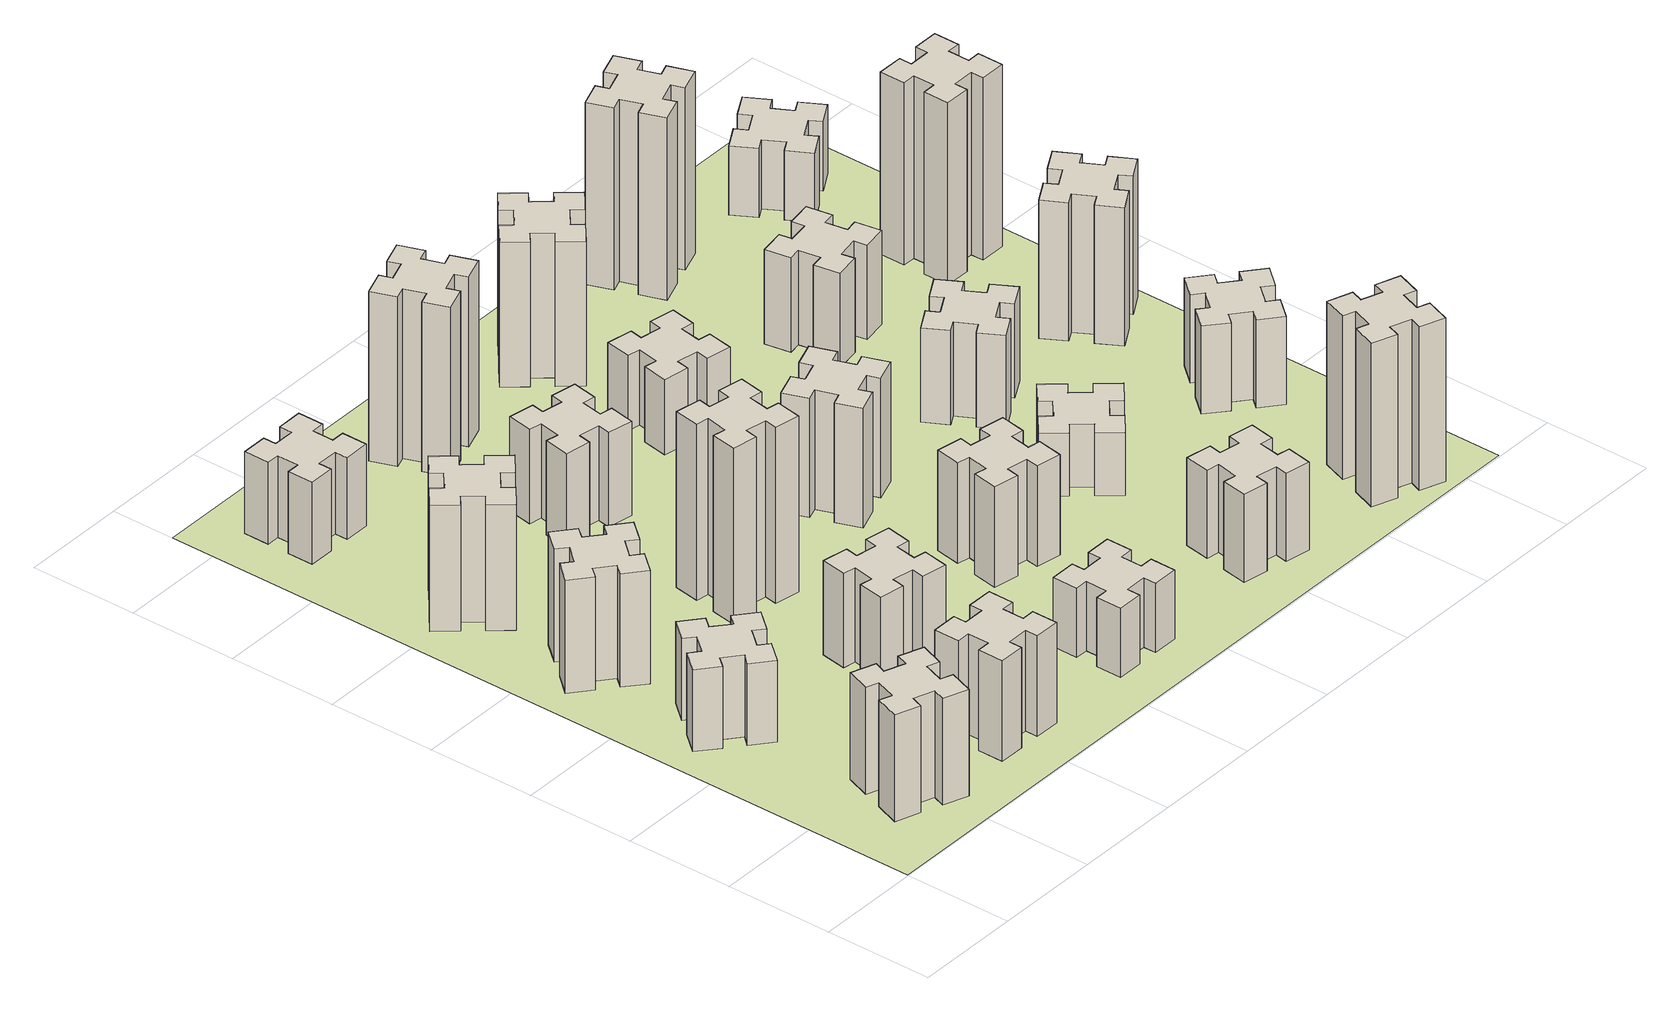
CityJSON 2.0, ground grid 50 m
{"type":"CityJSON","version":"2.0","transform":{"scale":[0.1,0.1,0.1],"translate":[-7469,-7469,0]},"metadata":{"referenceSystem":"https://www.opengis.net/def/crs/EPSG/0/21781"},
"CityObjects":{
"building1":{"type":"Building","attributes":{"class":"1000","function":"1000","usage":"1000","yearOfConstruction":2016,"roofType":"1000","measuredHeight":51,"storeysAboveGround":30,"storeysBelowGround":0},"geometry":[{"type":"Solid","lod":"1","boundaries":[[[[0,1,2,3,4,5,6,7,8,9,10,11,12,13,14,15,16,17,18,19]],[[17,16,20,21]],[[16,15,22,20]],[[15,14,23,22]],[[14,13,24,23]],[[13,12,25,24]],[[12,11,26,25]],[[11,10,27,26]],[[10,9,28,27]],[[9,8,29,28]],[[8,7,30,29]],[[7,6,31,30]],[[6,5,32,31]],[[5,4,33,32]],[[4,3,34,33]],[[3,2,35,34]],[[2,1,36,35]],[[1,0,37,36]],[[0,19,38,37]],[[19,18,39,38]],[[18,17,21,39]],[[24,25,26,27,28,29,30,31,32,33,34,35,36,37,38,39,21,20,22,23]]]]}]},
"building2":{"type":"Building","attributes":{"class":"1000","function":"1000","usage":"1000","yearOfConstruction":2016,"roofType":"1000","measuredHeight":39,"storeysAboveGround":30,"storeysBelowGround":0},"geometry":[{"type":"Solid","lod":"1","boundaries":[[[[40,41,42,43,44,45,46,47,48,49,50,51,52,53,54,55,56,57,58,59]],[[57,56,60,61]],[[56,55,62,60]],[[55,54,63,62]],[[54,53,64,63]],[[53,52,65,64]],[[52,51,66,65]],[[51,50,67,66]],[[50,49,68,67]],[[49,48,69,68]],[[48,47,70,69]],[[47,46,71,70]],[[46,45,72,71]],[[45,44,73,72]],[[44,43,74,73]],[[43,42,75,74]],[[42,41,76,75]],[[41,40,77,76]],[[40,59,78,77]],[[59,58,79,78]],[[58,57,61,79]],[[64,65,66,67,68,69,70,71,72,73,74,75,76,77,78,79,61,60,62,63]]]]}]},
"building3":{"type":"Building","attributes":{"class":"1000","function":"1000","usage":"1000","yearOfConstruction":2016,"roofType":"1000","measuredHeight":54,"storeysAboveGround":30,"storeysBelowGround":0},"geometry":[{"type":"Solid","lod":"1","boundaries":[[[[80,81,82,83,84,85,86,87,88,89,90,91,92,93,94,95,96,97,98,99]],[[97,96,100,101]],[[96,95,102,100]],[[95,94,103,102]],[[94,93,104,103]],[[93,92,105,104]],[[92,91,106,105]],[[91,90,107,106]],[[90,89,108,107]],[[89,88,109,108]],[[88,87,110,109]],[[87,86,111,110]],[[86,85,112,111]],[[85,84,113,112]],[[84,83,114,113]],[[83,82,115,114]],[[82,81,116,115]],[[81,80,117,116]],[[80,99,118,117]],[[99,98,119,118]],[[98,97,101,119]],[[104,105,106,107,108,109,110,111,112,113,114,115,116,117,118,119,101,100,102,103]]]]}]},
"building4":{"type":"Building","attributes":{"class":"1000","function":"1000","usage":"1000","yearOfConstruction":2016,"roofType":"1000","measuredHeight":60,"storeysAboveGround":30,"storeysBelowGround":0},"geometry":[{"type":"Solid","lod":"1","boundaries":[[[[120,121,122,123,124,125,126,127,128,129,130,131,132,133,134,135,136,137,138,139]],[[137,136,140,141]],[[136,135,142,140]],[[135,134,143,142]],[[134,133,144,143]],[[133,132,145,144]],[[132,131,146,145]],[[131,130,147,146]],[[130,129,148,147]],[[129,128,149,148]],[[128,127,150,149]],[[127,126,151,150]],[[126,125,152,151]],[[125,124,153,152]],[[124,123,154,153]],[[123,122,155,154]],[[122,121,156,155]],[[121,120,157,156]],[[120,139,158,157]],[[139,138,159,158]],[[138,137,141,159]],[[144,145,146,147,148,149,150,151,152,153,154,155,156,157,158,159,141,140,142,143]]]]}]},
"building5":{"type":"Building","attributes":{"class":"1000","function":"1000","usage":"1000","yearOfConstruction":2016,"roofType":"1000","measuredHeight":48,"storeysAboveGround":30,"storeysBelowGround":0},"geometry":[{"type":"Solid","lod":"1","boundaries":[[[[160,161,162,163,164,165,166,167,168,169,170,171,172,173,174,175,176,177,178,179]],[[177,176,180,181]],[[176,175,182,180]],[[175,174,183,182]],[[174,173,184,183]],[[173,172,185,184]],[[172,171,186,185]],[[171,170,187,186]],[[170,169,188,187]],[[169,168,189,188]],[[168,167,190,189]],[[167,166,191,190]],[[166,165,192,191]],[[165,164,193,192]],[[164,163,194,193]],[[163,162,195,194]],[[162,161,196,195]],[[161,160,197,196]],[[160,179,198,197]],[[179,178,199,198]],[[178,177,181,199]],[[184,185,186,187,188,189,190,191,192,193,194,195,196,197,198,199,181,180,182,183]]]]}]},
"building6":{"type":"Building","attributes":{"class":"1000","function":"1000","usage":"1000","yearOfConstruction":2016,"roofType":"1000","measuredHeight":39,"storeysAboveGround":30,"storeysBelowGround":0},"geometry":[{"type":"Solid","lod":"1","boundaries":[[[[200,201,202,203,204,205,206,207,208,209,210,211,212,213,214,215,216,217,218,219]],[[217,216,220,221]],[[216,215,222,220]],[[215,214,223,222]],[[214,213,224,223]],[[213,212,225,224]],[[212,211,226,225]],[[211,210,227,226]],[[210,209,228,227]],[[209,208,229,228]],[[208,207,230,229]],[[207,206,231,230]],[[206,205,232,231]],[[205,204,233,232]],[[204,203,234,233]],[[203,202,235,234]],[[202,201,236,235]],[[201,200,237,236]],[[200,219,238,237]],[[219,218,239,238]],[[218,217,221,239]],[[224,225,226,227,228,229,230,231,232,233,234,235,236,237,238,239,221,220,222,223]]]]}]},
"building7":{"type":"Building","attributes":{"class":"1000","function":"1000","usage":"1000","yearOfConstruction":2016,"roofType":"1000","measuredHeight":45,"storeysAboveGround":30,"storeysBelowGround":0},"geometry":[{"type":"Solid","lod":"1","boundaries":[[[[240,241,242,243,244,245,246,247,248,249,250,251,252,253,254,255,256,257,258,259]],[[257,256,260,261]],[[256,255,262,260]],[[255,254,263,262]],[[254,253,264,263]],[[253,252,265,264]],[[252,251,266,265]],[[251,250,267,266]],[[250,249,268,267]],[[249,248,269,268]],[[248,247,270,269]],[[247,246,271,270]],[[246,245,272,271]],[[245,244,273,272]],[[244,243,274,273]],[[243,242,275,274]],[[242,241,276,275]],[[241,240,277,276]],[[240,259,278,277]],[[259,258,279,278]],[[258,257,261,279]],[[264,265,266,267,268,269,270,271,272,273,274,275,276,277,278,279,261,260,262,263]]]]}]},
"building8":{"type":"Building","attributes":{"class":"1000","function":"1000","usage":"1000","yearOfConstruction":2016,"roofType":"1000","measuredHeight":84,"storeysAboveGround":30,"storeysBelowGround":0},"geometry":[{"type":"Solid","lod":"1","boundaries":[[[[280,281,282,283,284,285,286,287,288,289,290,291,292,293,294,295,296,297,298,299]],[[297,296,300,301]],[[296,295,302,300]],[[295,294,303,302]],[[294,293,304,303]],[[293,292,305,304]],[[292,291,306,305]],[[291,290,307,306]],[[290,289,308,307]],[[289,288,309,308]],[[288,287,310,309]],[[287,286,311,310]],[[286,285,312,311]],[[285,284,313,312]],[[284,283,314,313]],[[283,282,315,314]],[[282,281,316,315]],[[281,280,317,316]],[[280,299,318,317]],[[299,298,319,318]],[[298,297,301,319]],[[304,305,306,307,308,309,310,311,312,313,314,315,316,317,318,319,301,300,302,303]]]]}]},
"building9":{"type":"Building","attributes":{"class":"1000","function":"1000","usage":"1000","yearOfConstruction":2016,"roofType":"1000","measuredHeight":33,"storeysAboveGround":30,"storeysBelowGround":0},"geometry":[{"type":"Solid","lod":"1","boundaries":[[[[320,321,322,323,324,325,326,327,328,329,330,331,332,333,334,335,336,337,338,339]],[[337,336,340,341]],[[336,335,342,340]],[[335,334,343,342]],[[334,333,344,343]],[[333,332,345,344]],[[332,331,346,345]],[[331,330,347,346]],[[330,329,348,347]],[[329,328,349,348]],[[328,327,350,349]],[[327,326,351,350]],[[326,325,352,351]],[[325,324,353,352]],[[324,323,354,353]],[[323,322,355,354]],[[322,321,356,355]],[[321,320,357,356]],[[320,339,358,357]],[[339,338,359,358]],[[338,337,341,359]],[[344,345,346,347,348,349,350,351,352,353,354,355,356,357,358,359,341,340,342,343]]]]}]},
"building10":{"type":"Building","attributes":{"class":"1000","function":"1000","usage":"1000","yearOfConstruction":2016,"roofType":"1000","measuredHeight":45,"storeysAboveGround":30,"storeysBelowGround":0},"geometry":[{"type":"Solid","lod":"1","boundaries":[[[[360,361,362,363,364,365,366,367,368,369,370,371,372,373,374,375,376,377,378,379]],[[377,376,380,381]],[[376,375,382,380]],[[375,374,383,382]],[[374,373,384,383]],[[373,372,385,384]],[[372,371,386,385]],[[371,370,387,386]],[[370,369,388,387]],[[369,368,389,388]],[[368,367,390,389]],[[367,366,391,390]],[[366,365,392,391]],[[365,364,393,392]],[[364,363,394,393]],[[363,362,395,394]],[[362,361,396,395]],[[361,360,397,396]],[[360,379,398,397]],[[379,378,399,398]],[[378,377,381,399]],[[384,385,386,387,388,389,390,391,392,393,394,395,396,397,398,399,381,380,382,383]]]]}]},
"building11":{"type":"Building","attributes":{"class":"1000","function":"1000","usage":"1000","yearOfConstruction":2016,"roofType":"1000","measuredHeight":81,"storeysAboveGround":30,"storeysBelowGround":0},"geometry":[{"type":"Solid","lod":"1","boundaries":[[[[400,401,402,403,404,405,406,407,408,409,410,411,412,413,414,415,416,417,418,419]],[[417,416,420,421]],[[416,415,422,420]],[[415,414,423,422]],[[414,413,424,423]],[[413,412,425,424]],[[412,411,426,425]],[[411,410,427,426]],[[410,409,428,427]],[[409,408,429,428]],[[408,407,430,429]],[[407,406,431,430]],[[406,405,432,431]],[[405,404,433,432]],[[404,403,434,433]],[[403,402,435,434]],[[402,401,436,435]],[[401,400,437,436]],[[400,419,438,437]],[[419,418,439,438]],[[418,417,421,439]],[[424,425,426,427,428,429,430,431,432,433,434,435,436,437,438,439,421,420,422,423]]]]}]},
"building12":{"type":"Building","attributes":{"class":"1000","function":"1000","usage":"1000","yearOfConstruction":2016,"roofType":"1000","measuredHeight":48,"storeysAboveGround":30,"storeysBelowGround":0},"geometry":[{"type":"Solid","lod":"1","boundaries":[[[[440,441,442,443,444,445,446,447,448,449,450,451,452,453,454,455,456,457,458,459]],[[457,456,460,461]],[[456,455,462,460]],[[455,454,463,462]],[[454,453,464,463]],[[453,452,465,464]],[[452,451,466,465]],[[451,450,467,466]],[[450,449,468,467]],[[449,448,469,468]],[[448,447,470,469]],[[447,446,471,470]],[[446,445,472,471]],[[445,444,473,472]],[[444,443,474,473]],[[443,442,475,474]],[[442,441,476,475]],[[441,440,477,476]],[[440,459,478,477]],[[459,458,479,478]],[[458,457,461,479]],[[464,465,466,467,468,469,470,471,472,473,474,475,476,477,478,479,461,460,462,463]]]]}]},
"building13":{"type":"Building","attributes":{"class":"1000","function":"1000","usage":"1000","yearOfConstruction":2016,"roofType":"1000","measuredHeight":57,"storeysAboveGround":30,"storeysBelowGround":0},"geometry":[{"type":"Solid","lod":"1","boundaries":[[[[480,481,482,483,484,485,486,487,488,489,490,491,492,493,494,495,496,497,498,499]],[[497,496,500,501]],[[496,495,502,500]],[[495,494,503,502]],[[494,493,504,503]],[[493,492,505,504]],[[492,491,506,505]],[[491,490,507,506]],[[490,489,508,507]],[[489,488,509,508]],[[488,487,510,509]],[[487,486,511,510]],[[486,485,512,511]],[[485,484,513,512]],[[484,483,514,513]],[[483,482,515,514]],[[482,481,516,515]],[[481,480,517,516]],[[480,499,518,517]],[[499,498,519,518]],[[498,497,501,519]],[[504,505,506,507,508,509,510,511,512,513,514,515,516,517,518,519,501,500,502,503]]]]}]},
"building14":{"type":"Building","attributes":{"class":"1000","function":"1000","usage":"1000","yearOfConstruction":2016,"roofType":"1000","measuredHeight":36,"storeysAboveGround":30,"storeysBelowGround":0},"geometry":[{"type":"Solid","lod":"1","boundaries":[[[[520,521,522,523,524,525,526,527,528,529,530,531,532,533,534,535,536,537,538,539]],[[537,536,540,541]],[[536,535,542,540]],[[535,534,543,542]],[[534,533,544,543]],[[533,532,545,544]],[[532,531,546,545]],[[531,530,547,546]],[[530,529,548,547]],[[529,528,549,548]],[[528,527,550,549]],[[527,526,551,550]],[[526,525,552,551]],[[525,524,553,552]],[[524,523,554,553]],[[523,522,555,554]],[[522,521,556,555]],[[521,520,557,556]],[[520,539,558,557]],[[539,538,559,558]],[[538,537,541,559]],[[544,545,546,547,548,549,550,551,552,553,554,555,556,557,558,559,541,540,542,543]]]]}]},
"building15":{"type":"Building","attributes":{"class":"1000","function":"1000","usage":"1000","yearOfConstruction":2016,"roofType":"1000","measuredHeight":42,"storeysAboveGround":30,"storeysBelowGround":0},"geometry":[{"type":"Solid","lod":"1","boundaries":[[[[560,561,562,563,564,565,566,567,568,569,570,571,572,573,574,575,576,577,578,579]],[[577,576,580,581]],[[576,575,582,580]],[[575,574,583,582]],[[574,573,584,583]],[[573,572,585,584]],[[572,571,586,585]],[[571,570,587,586]],[[570,569,588,587]],[[569,568,589,588]],[[568,567,590,589]],[[567,566,591,590]],[[566,565,592,591]],[[565,564,593,592]],[[564,563,594,593]],[[563,562,595,594]],[[562,561,596,595]],[[561,560,597,596]],[[560,579,598,597]],[[579,578,599,598]],[[578,577,581,599]],[[584,585,586,587,588,589,590,591,592,593,594,595,596,597,598,599,581,580,582,583]]]]}]},
"building16":{"type":"Building","attributes":{"class":"1000","function":"1000","usage":"1000","yearOfConstruction":2016,"roofType":"1000","measuredHeight":69,"storeysAboveGround":30,"storeysBelowGround":0},"geometry":[{"type":"Solid","lod":"1","boundaries":[[[[600,601,602,603,604,605,606,607,608,609,610,611,612,613,614,615,616,617,618,619]],[[617,616,620,621]],[[616,615,622,620]],[[615,614,623,622]],[[614,613,624,623]],[[613,612,625,624]],[[612,611,626,625]],[[611,610,627,626]],[[610,609,628,627]],[[609,608,629,628]],[[608,607,630,629]],[[607,606,631,630]],[[606,605,632,631]],[[605,604,633,632]],[[604,603,634,633]],[[603,602,635,634]],[[602,601,636,635]],[[601,600,637,636]],[[600,619,638,637]],[[619,618,639,638]],[[618,617,621,639]],[[624,625,626,627,628,629,630,631,632,633,634,635,636,637,638,639,621,620,622,623]]]]}]},
"building17":{"type":"Building","attributes":{"class":"1000","function":"1000","usage":"1000","yearOfConstruction":2016,"roofType":"1000","measuredHeight":30,"storeysAboveGround":30,"storeysBelowGround":0},"geometry":[{"type":"Solid","lod":"1","boundaries":[[[[640,641,642,643,644,645,646,647,648,649,650,651,652,653,654,655,656,657,658,659]],[[657,656,660,661]],[[656,655,662,660]],[[655,654,663,662]],[[654,653,664,663]],[[653,652,665,664]],[[652,651,666,665]],[[651,650,667,666]],[[650,649,668,667]],[[649,648,669,668]],[[648,647,670,669]],[[647,646,671,670]],[[646,645,672,671]],[[645,644,673,672]],[[644,643,674,673]],[[643,642,675,674]],[[642,641,676,675]],[[641,640,677,676]],[[640,659,678,677]],[[659,658,679,678]],[[658,657,661,679]],[[664,665,666,667,668,669,670,671,672,673,674,675,676,677,678,679,661,660,662,663]]]]}]},
"building18":{"type":"Building","attributes":{"class":"1000","function":"1000","usage":"1000","yearOfConstruction":2016,"roofType":"1000","measuredHeight":45,"storeysAboveGround":30,"storeysBelowGround":0},"geometry":[{"type":"Solid","lod":"1","boundaries":[[[[680,681,682,683,684,685,686,687,688,689,690,691,692,693,694,695,696,697,698,699]],[[697,696,700,701]],[[696,695,702,700]],[[695,694,703,702]],[[694,693,704,703]],[[693,692,705,704]],[[692,691,706,705]],[[691,690,707,706]],[[690,689,708,707]],[[689,688,709,708]],[[688,687,710,709]],[[687,686,711,710]],[[686,685,712,711]],[[685,684,713,712]],[[684,683,714,713]],[[683,682,715,714]],[[682,681,716,715]],[[681,680,717,716]],[[680,699,718,717]],[[699,698,719,718]],[[698,697,701,719]],[[704,705,706,707,708,709,710,711,712,713,714,715,716,717,718,719,701,700,702,703]]]]}]},
"building19":{"type":"Building","attributes":{"class":"1000","function":"1000","usage":"1000","yearOfConstruction":2016,"roofType":"1000","measuredHeight":78,"storeysAboveGround":30,"storeysBelowGround":0},"geometry":[{"type":"Solid","lod":"1","boundaries":[[[[720,721,722,723,724,725,726,727,728,729,730,731,732,733,734,735,736,737,738,739]],[[737,736,740,741]],[[736,735,742,740]],[[735,734,743,742]],[[734,733,744,743]],[[733,732,745,744]],[[732,731,746,745]],[[731,730,747,746]],[[730,729,748,747]],[[729,728,749,748]],[[728,727,750,749]],[[727,726,751,750]],[[726,725,752,751]],[[725,724,753,752]],[[724,723,754,753]],[[723,722,755,754]],[[722,721,756,755]],[[721,720,757,756]],[[720,739,758,757]],[[739,738,759,758]],[[738,737,741,759]],[[744,745,746,747,748,749,750,751,752,753,754,755,756,757,758,759,741,740,742,743]]]]}]},
"building20":{"type":"Building","attributes":{"class":"1000","function":"1000","usage":"1000","yearOfConstruction":2016,"roofType":"1000","measuredHeight":45,"storeysAboveGround":30,"storeysBelowGround":0},"geometry":[{"type":"Solid","lod":"1","boundaries":[[[[760,761,762,763,764,765,766,767,768,769,770,771,772,773,774,775,776,777,778,779]],[[777,776,780,781]],[[776,775,782,780]],[[775,774,783,782]],[[774,773,784,783]],[[773,772,785,784]],[[772,771,786,785]],[[771,770,787,786]],[[770,769,788,787]],[[769,768,789,788]],[[768,767,790,789]],[[767,766,791,790]],[[766,765,792,791]],[[765,764,793,792]],[[764,763,794,793]],[[763,762,795,794]],[[762,761,796,795]],[[761,760,797,796]],[[760,779,798,797]],[[779,778,799,798]],[[778,777,781,799]],[[784,785,786,787,788,789,790,791,792,793,794,795,796,797,798,799,781,780,782,783]]]]}]},
"building21":{"type":"Building","attributes":{"class":"1000","function":"1000","usage":"1000","yearOfConstruction":2016,"roofType":"1000","measuredHeight":87,"storeysAboveGround":30,"storeysBelowGround":0},"geometry":[{"type":"Solid","lod":"1","boundaries":[[[[800,801,802,803,804,805,806,807,808,809,810,811,812,813,814,815,816,817,818,819]],[[817,816,820,821]],[[816,815,822,820]],[[815,814,823,822]],[[814,813,824,823]],[[813,812,825,824]],[[812,811,826,825]],[[811,810,827,826]],[[810,809,828,827]],[[809,808,829,828]],[[808,807,830,829]],[[807,806,831,830]],[[806,805,832,831]],[[805,804,833,832]],[[804,803,834,833]],[[803,802,835,834]],[[802,801,836,835]],[[801,800,837,836]],[[800,819,838,837]],[[819,818,839,838]],[[818,817,821,839]],[[824,825,826,827,828,829,830,831,832,833,834,835,836,837,838,839,821,820,822,823]]]]}]},
"building22":{"type":"Building","attributes":{"class":"1000","function":"1000","usage":"1000","yearOfConstruction":2016,"roofType":"1000","measuredHeight":42,"storeysAboveGround":30,"storeysBelowGround":0},"geometry":[{"type":"Solid","lod":"1","boundaries":[[[[840,841,842,843,844,845,846,847,848,849,850,851,852,853,854,855,856,857,858,859]],[[857,856,860,861]],[[856,855,862,860]],[[855,854,863,862]],[[854,853,864,863]],[[853,852,865,864]],[[852,851,866,865]],[[851,850,867,866]],[[850,849,868,867]],[[849,848,869,868]],[[848,847,870,869]],[[847,846,871,870]],[[846,845,872,871]],[[845,844,873,872]],[[844,843,874,873]],[[843,842,875,874]],[[842,841,876,875]],[[841,840,877,876]],[[840,859,878,877]],[[859,858,879,878]],[[858,857,861,879]],[[864,865,866,867,868,869,870,871,872,873,874,875,876,877,878,879,861,860,862,863]]]]}]},
"building23":{"type":"Building","attributes":{"class":"1000","function":"1000","usage":"1000","yearOfConstruction":2016,"roofType":"1000","measuredHeight":66,"storeysAboveGround":30,"storeysBelowGround":0},"geometry":[{"type":"Solid","lod":"1","boundaries":[[[[880,881,882,883,884,885,886,887,888,889,890,891,892,893,894,895,896,897,898,899]],[[897,896,900,901]],[[896,895,902,900]],[[895,894,903,902]],[[894,893,904,903]],[[893,892,905,904]],[[892,891,906,905]],[[891,890,907,906]],[[890,889,908,907]],[[889,888,909,908]],[[888,887,910,909]],[[887,886,911,910]],[[886,885,912,911]],[[885,884,913,912]],[[884,883,914,913]],[[883,882,915,914]],[[882,881,916,915]],[[881,880,917,916]],[[880,899,918,917]],[[899,898,919,918]],[[898,897,901,919]],[[904,905,906,907,908,909,910,911,912,913,914,915,916,917,918,919,901,900,902,903]]]]}]},
"building24":{"type":"Building","attributes":{"class":"1000","function":"1000","usage":"1000","yearOfConstruction":2016,"roofType":"1000","measuredHeight":87,"storeysAboveGround":30,"storeysBelowGround":0},"geometry":[{"type":"Solid","lod":"1","boundaries":[[[[920,921,922,923,924,925,926,927,928,929,930,931,932,933,934,935,936,937,938,939]],[[937,936,940,941]],[[936,935,942,940]],[[935,934,943,942]],[[934,933,944,943]],[[933,932,945,944]],[[932,931,946,945]],[[931,930,947,946]],[[930,929,948,947]],[[929,928,949,948]],[[928,927,950,949]],[[927,926,951,950]],[[926,925,952,951]],[[925,924,953,952]],[[924,923,954,953]],[[923,922,955,954]],[[922,921,956,955]],[[921,920,957,956]],[[920,939,958,957]],[[939,938,959,958]],[[938,937,941,959]],[[944,945,946,947,948,949,950,951,952,953,954,955,956,957,958,959,941,940,942,943]]]]}]},
"building25":{"type":"Building","attributes":{"class":"1000","function":"1000","usage":"1000","yearOfConstruction":2016,"roofType":"1000","measuredHeight":33,"storeysAboveGround":30,"storeysBelowGround":0},"geometry":[{"type":"Solid","lod":"1","boundaries":[[[[960,961,962,963,964,965,966,967,968,969,970,971,972,973,974,975,976,977,978,979]],[[977,976,980,981]],[[976,975,982,980]],[[975,974,983,982]],[[974,973,984,983]],[[973,972,985,984]],[[972,971,986,985]],[[971,970,987,986]],[[970,969,988,987]],[[969,968,989,988]],[[968,967,990,989]],[[967,966,991,990]],[[966,965,992,991]],[[965,964,993,992]],[[964,963,994,993]],[[963,962,995,994]],[[962,961,996,995]],[[961,960,997,996]],[[960,979,998,997]],[[979,978,999,998]],[[978,977,981,999]],[[984,985,986,987,988,989,990,991,992,993,994,995,996,997,998,999,981,980,982,983]]]]}]},
"landuse1":{"type":"LandUse","attributes":{"name":"plot1","function":"1010"},"geometry":[{"type":"MultiSurface","lod":"1","boundaries":[[[1000,1001,1002,1003]]]}]}
},
"vertices":[
[562,291,0],[596,385,0],[652,364,0],[693,477,0],[580,518,0],[560,462,0],[466,496,0],[487,552,0],[374,593,0],[333,480,0],[389,460,0],[355,366,0],[299,387,0],[257,274,0],[370,233,0],[391,289,0],[485,255,0],[464,199,0],[577,157,0],[618,270,0],[485,255,510],[464,199,510],[391,289,510],[370,233,510],[257,274,510],[299,387,510],[355,366,510],[389,460,510],[333,480,510],[374,593,510],[487,552,510],[466,496,510],[560,462,510],[580,518,510],[693,477,510],[652,364,510],[596,385,510],[562,291,510],[618,270,510],[577,157,510],
[323,1324,0],[259,1248,0],[213,1286,0],[136,1194,0],[228,1117,0],[266,1163,0],[343,1099,0],[304,1053,0],[396,976,0],[473,1068,0],[427,1106,0],[492,1183,0],[538,1144,0],[615,1236,0],[523,1313,0],[484,1267,0],[408,1332,0],[446,1378,0],[354,1455,0],[277,1363,0],[408,1332,390],[446,1378,390],[484,1267,390],[523,1313,390],[615,1236,390],[538,1144,390],[492,1183,390],[427,1106,390],[473,1068,390],[396,976,390],[304,1053,390],[343,1099,390],[266,1163,390],[228,1117,390],[136,1194,390],[213,1286,390],[259,1248,390],[323,1324,390],[277,1363,390],[354,1455,390],
[484,1907,0],[408,1972,0],[446,2018,0],[354,2095,0],[277,2003,0],[323,1964,0],[259,1888,0],[213,1926,0],[136,1834,0],[228,1757,0],[266,1803,0],[343,1739,0],[304,1693,0],[396,1616,0],[473,1708,0],[427,1746,0],[492,1823,0],[538,1784,0],[615,1876,0],[523,1953,0],[492,1823,540],[538,1784,540],[427,1746,540],[473,1708,540],[396,1616,540],[304,1693,540],[343,1739,540],[266,1803,540],[228,1757,540],[136,1834,540],[213,1926,540],[259,1888,540],[323,1964,540],[277,2003,540],[354,2095,540],[446,2018,540],[408,1972,540],[484,1907,540],[523,1953,540],[615,1876,540],
[492,2528,0],[427,2604,0],[473,2643,0],[396,2735,0],[304,2658,0],[343,2612,0],[266,2547,0],[228,2593,0],[136,2516,0],[213,2424,0],[259,2463,0],[323,2386,0],[277,2348,0],[354,2256,0],[446,2333,0],[408,2379,0],[484,2443,0],[523,2397,0],[615,2474,0],[538,2566,0],[484,2443,600],[523,2397,600],[408,2379,600],[446,2333,600],[354,2256,600],[277,2348,600],[323,2386,600],[259,2463,600],[213,2424,600],[136,2516,600],[228,2593,600],[266,2547,600],[343,2612,600],[304,2658,600],[396,2735,600],[473,2643,600],[427,2604,600],[492,2528,600],[538,2566,600],[615,2474,600],
[1065,485,0],[965,485,0],[965,545,0],[845,545,0],[845,425,0],[905,425,0],[905,325,0],[845,325,0],[845,205,0],[965,205,0],[965,265,0],[1065,265,0],[1065,205,0],[1185,205,0],[1185,325,0],[1125,325,0],[1125,425,0],[1185,425,0],[1185,545,0],[1065,545,0],[1125,425,480],[1185,425,480],[1125,325,480],[1185,325,480],[1185,205,480],[1065,205,480],[1065,265,480],[965,265,480],[965,205,480],[845,205,480],[845,325,480],[905,325,480],[905,425,480],[845,425,480],[845,545,480],[965,545,480],[965,485,480],[1065,485,480],[1065,545,480],[1185,545,480],
[265,3385,0],[265,3285,0],[205,3285,0],[205,3165,0],[325,3165,0],[325,3225,0],[425,3225,0],[425,3165,0],[545,3165,0],[545,3285,0],[485,3285,0],[485,3385,0],[545,3385,0],[545,3505,0],[425,3505,0],[425,3445,0],[325,3445,0],[325,3505,0],[205,3505,0],[205,3385,0],[325,3445,390],[325,3505,390],[425,3445,390],[425,3505,390],[545,3505,390],[545,3385,390],[485,3385,390],[485,3285,390],[545,3285,390],[545,3165,390],[425,3165,390],[425,3225,390],[325,3225,390],[325,3165,390],[205,3165,390],[205,3285,390],[265,3285,390],[265,3385,390],[205,3385,390],[205,3505,390],
[1047,916,0],[1145,898,0],[1135,839,0],[1253,818,0],[1274,937,0],[1215,947,0],[1232,1045,0],[1291,1035,0],[1312,1153,0],[1194,1174,0],[1184,1115,0],[1085,1132,0],[1096,1191,0],[977,1212,0],[957,1094,0],[1016,1084,0],[998,985,0],[939,996,0],[918,877,0],[1037,857,0],[998,985,450],[939,996,450],[1016,1084,450],[957,1094,450],[977,1212,450],[1096,1191,450],[1085,1132,450],[1184,1115,450],[1194,1174,450],[1312,1153,450],[1291,1035,450],[1232,1045,450],[1215,947,450],[1274,937,450],[1253,818,450],[1135,839,450],[1145,898,450],[1047,916,450],[1037,857,450],[918,877,450],
[1047,1656,0],[1145,1638,0],[1135,1579,0],[1253,1558,0],[1274,1677,0],[1215,1687,0],[1232,1785,0],[1291,1775,0],[1312,1893,0],[1194,1914,0],[1184,1855,0],[1085,1872,0],[1096,1931,0],[977,1952,0],[957,1834,0],[1016,1824,0],[998,1725,0],[939,1736,0],[918,1617,0],[1037,1597,0],[998,1725,840],[939,1736,840],[1016,1824,840],[957,1834,840],[977,1952,840],[1096,1931,840],[1085,1872,840],[1184,1855,840],[1194,1914,840],[1312,1893,840],[1291,1775,840],[1232,1785,840],[1215,1687,840],[1274,1677,840],[1253,1558,840],[1135,1579,840],[1145,1638,840],[1047,1656,840],[1037,1597,840],[918,1617,840],
[1865,325,0],[1865,425,0],[1925,425,0],[1925,545,0],[1805,545,0],[1805,485,0],[1705,485,0],[1705,545,0],[1585,545,0],[1585,425,0],[1645,425,0],[1645,325,0],[1585,325,0],[1585,205,0],[1705,205,0],[1705,265,0],[1805,265,0],[1805,205,0],[1925,205,0],[1925,325,0],[1805,265,330],[1805,205,330],[1705,265,330],[1705,205,330],[1585,205,330],[1585,325,330],[1645,325,330],[1645,425,330],[1585,425,330],[1585,545,330],[1705,545,330],[1705,485,330],[1805,485,330],[1805,545,330],[1925,545,330],[1925,425,330],[1865,425,330],[1865,325,330],[1925,325,330],[1925,205,330],
[1016,2664,0],[998,2565,0],[939,2576,0],[918,2457,0],[1037,2437,0],[1047,2496,0],[1145,2478,0],[1135,2419,0],[1253,2398,0],[1274,2517,0],[1215,2527,0],[1232,2625,0],[1291,2615,0],[1312,2733,0],[1194,2754,0],[1184,2695,0],[1085,2712,0],[1096,2771,0],[977,2792,0],[957,2674,0],[1085,2712,450],[1096,2771,450],[1184,2695,450],[1194,2754,450],[1312,2733,450],[1291,2615,450],[1232,2625,450],[1215,2527,450],[1274,2517,450],[1253,2398,450],[1135,2419,450],[1145,2478,450],[1047,2496,450],[1037,2437,450],[918,2457,450],[939,2576,450],[998,2565,450],[1016,2664,450],[957,2674,450],[977,2792,450],
[1106,3215,0],[1200,3249,0],[1220,3193,0],[1333,3234,0],[1292,3347,0],[1236,3326,0],[1202,3420,0],[1258,3440,0],[1217,3553,0],[1104,3512,0],[1125,3456,0],[1031,3422,0],[1010,3478,0],[897,3437,0],[939,3324,0],[995,3345,0],[1029,3251,0],[973,3230,0],[1014,3117,0],[1127,3159,0],[1029,3251,810],[973,3230,810],[995,3345,810],[939,3324,810],[897,3437,810],[1010,3478,810],[1031,3422,810],[1125,3456,810],[1104,3512,810],[1217,3553,810],[1258,3440,810],[1202,3420,810],[1236,3326,810],[1292,3347,810],[1333,3234,810],[1220,3193,810],[1200,3249,810],[1106,3215,810],[1127,3159,810],[1014,3117,810],
[2055,1047,0],[2072,1145,0],[2131,1135,0],[2152,1253,0],[2034,1274,0],[2024,1215,0],[1925,1232,0],[1936,1291,0],[1817,1312,0],[1797,1194,0],[1856,1184,0],[1838,1085,0],[1779,1096,0],[1758,977,0],[1877,957,0],[1887,1016,0],[1985,998,0],[1975,939,0],[2093,918,0],[2114,1037,0],[1985,998,480],[1975,939,480],[1887,1016,480],[1877,957,480],[1758,977,480],[1779,1096,480],[1838,1085,480],[1856,1184,480],[1797,1194,480],[1817,1312,480],[1936,1291,480],[1925,1232,480],[2024,1215,480],[2034,1274,480],[2152,1253,480],[2131,1135,480],[2072,1145,480],[2055,1047,480],[2114,1037,480],[2093,918,480],
[1846,1735,0],[1940,1769,0],[1960,1713,0],[2073,1754,0],[2032,1867,0],[1976,1846,0],[1942,1940,0],[1998,1960,0],[1957,2073,0],[1844,2032,0],[1865,1976,0],[1771,1942,0],[1750,1998,0],[1637,1957,0],[1679,1844,0],[1735,1865,0],[1769,1771,0],[1713,1750,0],[1754,1637,0],[1867,1679,0],[1769,1771,570],[1713,1750,570],[1735,1865,570],[1679,1844,570],[1637,1957,570],[1750,1998,570],[1771,1942,570],[1865,1976,570],[1844,2032,570],[1957,2073,570],[1998,1960,570],[1942,1940,570],[1976,1846,570],[2032,1867,570],[2073,1754,570],[1960,1713,570],[1940,1769,570],[1846,1735,570],[1867,1679,570],[1754,1637,570],
[1756,2764,0],[1738,2665,0],[1679,2676,0],[1658,2557,0],[1777,2537,0],[1787,2596,0],[1885,2578,0],[1875,2519,0],[1993,2498,0],[2014,2617,0],[1955,2627,0],[1972,2725,0],[2031,2715,0],[2052,2833,0],[1934,2854,0],[1924,2795,0],[1825,2812,0],[1836,2871,0],[1717,2892,0],[1697,2774,0],[1825,2812,360],[1836,2871,360],[1924,2795,360],[1934,2854,360],[2052,2833,360],[2031,2715,360],[1972,2725,360],[1955,2627,360],[2014,2617,360],[1993,2498,360],[1875,2519,360],[1885,2578,360],[1787,2596,360],[1777,2537,360],[1658,2557,360],[1679,2676,360],[1738,2665,360],[1756,2764,360],[1697,2774,360],[1717,2892,360],
[2527,276,0],[2625,258,0],[2615,199,0],[2733,178,0],[2754,297,0],[2695,307,0],[2712,405,0],[2771,395,0],[2792,513,0],[2674,534,0],[2664,475,0],[2565,492,0],[2576,551,0],[2457,572,0],[2437,454,0],[2496,444,0],[2478,345,0],[2419,356,0],[2398,237,0],[2517,217,0],[2478,345,420],[2419,356,420],[2496,444,420],[2437,454,420],[2457,572,420],[2576,551,420],[2565,492,420],[2664,475,420],[2674,534,420],[2792,513,420],[2771,395,420],[2712,405,420],[2695,307,420],[2754,297,420],[2733,178,420],[2615,199,420],[2625,258,420],[2527,276,420],[2517,217,420],[2398,237,420],
[1888,3219,0],[1964,3283,0],[2003,3237,0],[2095,3314,0],[2018,3406,0],[1972,3368,0],[1907,3444,0],[1953,3483,0],[1876,3575,0],[1784,3498,0],[1823,3452,0],[1746,3387,0],[1708,3433,0],[1616,3356,0],[1693,3264,0],[1739,3303,0],[1803,3226,0],[1757,3188,0],[1834,3096,0],[1926,3173,0],[1803,3226,690],[1757,3188,690],[1739,3303,690],[1693,3264,690],[1616,3356,690],[1708,3433,690],[1746,3387,690],[1823,3452,690],[1784,3498,690],[1876,3575,690],[1953,3483,690],[1907,3444,690],[1972,3368,690],[2018,3406,690],[2095,3314,690],[2003,3237,690],[1964,3283,690],[1888,3219,690],[1926,3173,690],[1834,3096,690],
[2628,1099,0],[2704,1163,0],[2743,1117,0],[2835,1194,0],[2758,1286,0],[2712,1248,0],[2647,1324,0],[2693,1363,0],[2616,1455,0],[2524,1378,0],[2563,1332,0],[2486,1267,0],[2448,1313,0],[2356,1236,0],[2433,1144,0],[2479,1183,0],[2543,1106,0],[2497,1068,0],[2574,976,0],[2666,1053,0],[2543,1106,300],[2497,1068,300],[2479,1183,300],[2433,1144,300],[2356,1236,300],[2448,1313,300],[2486,1267,300],[2563,1332,300],[2524,1378,300],[2616,1455,300],[2693,1363,300],[2647,1324,300],[2712,1248,300],[2758,1286,300],[2835,1194,300],[2743,1117,300],[2704,1163,300],[2628,1099,300],[2666,1053,300],[2574,976,300],
[2575,1844,0],[2625,1757,0],[2573,1727,0],[2633,1623,0],[2737,1683,0],[2707,1735,0],[2794,1785,0],[2824,1733,0],[2928,1793,0],[2868,1897,0],[2816,1867,0],[2766,1954,0],[2818,1984,0],[2758,2088,0],[2654,2028,0],[2684,1976,0],[2597,1926,0],[2567,1978,0],[2463,1918,0],[2523,1814,0],[2597,1926,450],[2567,1978,450],[2684,1976,450],[2654,2028,450],[2758,2088,450],[2818,1984,450],[2766,1954,450],[2816,1867,450],[2868,1897,450],[2928,1793,450],[2824,1733,450],[2794,1785,450],[2707,1735,450],[2737,1683,450],[2633,1623,450],[2573,1727,450],[2625,1757,450],[2575,1844,450],[2523,1814,450],[2463,1918,450],
[3251,189,0],[3345,155,0],[3324,99,0],[3437,57,0],[3478,170,0],[3422,191,0],[3456,285,0],[3512,264,0],[3553,377,0],[3440,418,0],[3420,362,0],[3326,396,0],[3347,452,0],[3234,493,0],[3193,380,0],[3249,360,0],[3215,266,0],[3159,287,0],[3117,174,0],[3230,133,0],[3215,266,780],[3159,287,780],[3249,360,780],[3193,380,780],[3234,493,780],[3347,452,780],[3326,396,780],[3420,362,780],[3440,418,780],[3553,377,780],[3512,264,780],[3456,285,780],[3422,191,780],[3478,170,780],[3437,57,780],[3324,99,780],[3345,155,780],[3251,189,780],[3230,133,780],[3117,174,780],
[2665,2478,0],[2764,2496,0],[2774,2437,0],[2892,2457,0],[2871,2576,0],[2812,2565,0],[2795,2664,0],[2854,2674,0],[2833,2792,0],[2715,2771,0],[2725,2712,0],[2627,2695,0],[2617,2754,0],[2498,2733,0],[2519,2615,0],[2578,2625,0],[2596,2527,0],[2537,2517,0],[2557,2398,0],[2676,2419,0],[2596,2527,450],[2537,2517,450],[2578,2625,450],[2519,2615,450],[2498,2733,450],[2617,2754,450],[2627,2695,450],[2725,2712,450],[2715,2771,450],[2833,2792,450],[2854,2674,450],[2795,2664,450],[2812,2565,450],[2871,2576,450],[2892,2457,450],[2774,2437,450],[2764,2496,450],[2665,2478,450],[2676,2419,450],[2557,2398,450],
[2716,3426,0],[2682,3520,0],[2738,3540,0],[2697,3653,0],[2584,3612,0],[2605,3556,0],[2511,3522,0],[2490,3578,0],[2377,3537,0],[2419,3424,0],[2475,3445,0],[2509,3351,0],[2453,3330,0],[2494,3217,0],[2607,3259,0],[2586,3315,0],[2680,3349,0],[2700,3293,0],[2813,3334,0],[2772,3447,0],[2680,3349,870],[2700,3293,870],[2586,3315,870],[2607,3259,870],[2494,3217,870],[2453,3330,870],[2509,3351,870],[2475,3445,870],[2419,3424,870],[2377,3537,870],[2490,3578,870],[2511,3522,870],[2605,3556,870],[2584,3612,870],[2697,3653,870],[2738,3540,870],[2682,3520,870],[2716,3426,870],[2772,3447,870],[2813,3334,870],
[3487,1006,0],[3552,1083,0],[3598,1044,0],[3675,1136,0],[3583,1213,0],[3544,1167,0],[3468,1232,0],[3506,1278,0],[3414,1355,0],[3337,1263,0],[3383,1224,0],[3319,1148,0],[3273,1186,0],[3196,1094,0],[3288,1017,0],[3326,1063,0],[3403,999,0],[3364,953,0],[3456,876,0],[3533,968,0],[3403,999,420],[3364,953,420],[3326,1063,420],[3288,1017,420],[3196,1094,420],[3273,1186,420],[3319,1148,420],[3383,1224,420],[3337,1263,420],[3414,1355,420],[3506,1278,420],[3468,1232,420],[3544,1167,420],[3583,1213,420],[3675,1136,420],[3598,1044,420],[3552,1083,420],[3487,1006,420],[3533,968,420],[3456,876,420],
[3556,1867,0],[3506,1954,0],[3558,1984,0],[3498,2088,0],[3394,2028,0],[3424,1976,0],[3337,1926,0],[3307,1978,0],[3203,1918,0],[3263,1814,0],[3315,1844,0],[3365,1757,0],[3313,1727,0],[3373,1623,0],[3477,1683,0],[3447,1735,0],[3534,1785,0],[3564,1733,0],[3668,1793,0],[3608,1897,0],[3534,1785,660],[3564,1733,660],[3447,1735,660],[3477,1683,660],[3373,1623,660],[3313,1727,660],[3365,1757,660],[3315,1844,660],[3263,1814,660],[3203,1918,660],[3307,1978,660],[3337,1926,660],[3424,1976,660],[3394,2028,660],[3498,2088,660],[3558,1984,660],[3506,1954,660],[3556,1867,660],[3608,1897,660],[3668,1793,660],
[3485,2705,0],[3385,2705,0],[3385,2765,0],[3265,2765,0],[3265,2645,0],[3325,2645,0],[3325,2545,0],[3265,2545,0],[3265,2425,0],[3385,2425,0],[3385,2485,0],[3485,2485,0],[3485,2425,0],[3605,2425,0],[3605,2545,0],[3545,2545,0],[3545,2645,0],[3605,2645,0],[3605,2765,0],[3485,2765,0],[3545,2645,870],[3605,2645,870],[3545,2545,870],[3605,2545,870],[3605,2425,870],[3485,2425,870],[3485,2485,870],[3385,2485,870],[3385,2425,870],[3265,2425,870],[3265,2545,870],[3325,2545,870],[3325,2645,870],[3265,2645,870],[3265,2765,870],[3385,2765,870],[3385,2705,870],[3485,2705,870],[3485,2765,870],[3605,2765,870],
[3347,3215,0],[3434,3265,0],[3464,3213,0],[3568,3273,0],[3508,3377,0],[3456,3347,0],[3406,3434,0],[3458,3464,0],[3398,3568,0],[3294,3508,0],[3324,3456,0],[3237,3406,0],[3207,3458,0],[3103,3398,0],[3163,3294,0],[3215,3324,0],[3265,3237,0],[3213,3207,0],[3273,3103,0],[3377,3163,0],[3265,3237,330],[3213,3207,330],[3215,3324,330],[3163,3294,330],[3103,3398,330],[3207,3458,330],[3237,3406,330],[3324,3456,330],[3294,3508,330],[3398,3568,330],[3458,3464,330],[3406,3434,330],[3456,3347,330],[3508,3377,330],[3568,3273,330],[3464,3213,330],[3434,3265,330],[3347,3215,330],[3377,3163,330],[3273,3103,330],
[5,3705,0],[3705,3705,0],[3705,5,0],[5,5,0]
]}
